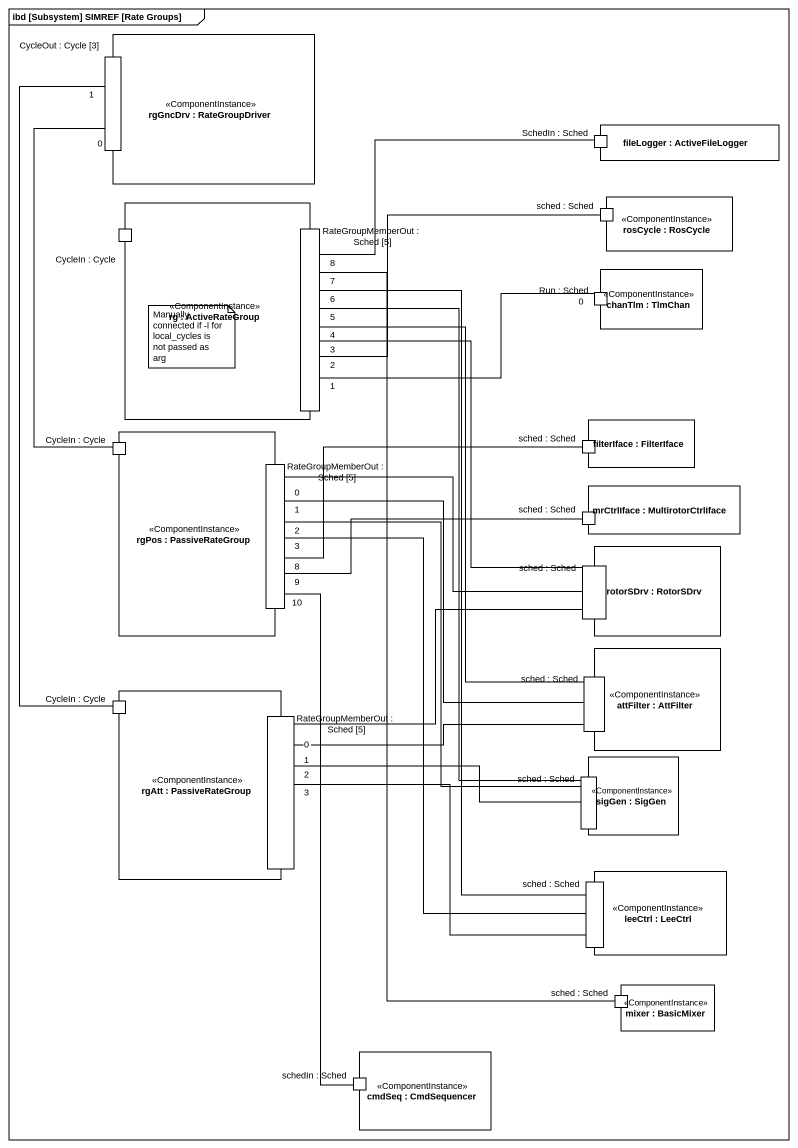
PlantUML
@startuml
mainframe ibd [Subsystem] SIMREF [Rate Groups]
rectangle "rgGncDrv : RateGroupDriver" as rgGncDrv <<ComponentInstance>> {
  port "CycleOut : Cycle [3]" as CycleOut_Cycle_3
}
rectangle "fileLogger : ActiveFileLogger" as fileLogger {
  port "SchedIn : Sched" as SchedIn_Sched
}
rectangle "rg : ActiveRateGroup" as rg <<ComponentInstance>> {
  port "CycleIn : Cycle" as CycleIn_Cycle
  port "RateGroupMemberOut : Sched [5]" as RateGroupMemberOut_Sched_5
}
rectangle "rosCycle : RosCycle" as rosCycle <<ComponentInstance>> {
  port "sched : Sched" as sched_Sched
}
rectangle "chanTlm : TlmChan" as chanTlm <<ComponentInstance>> {
  port "Run : Sched" as Run_Sched
}
rectangle "rgPos : PassiveRateGroup" as rgPos <<ComponentInstance>> {
  port "CycleIn : Cycle" as CycleIn_Cycle_2
  port "RateGroupMemberOut : Sched [5]" as RateGroupMemberOut_Sched_5_2
}
rectangle "filterIface : FilterIface" as filterIface {
  port "sched : Sched" as sched_Sched_2
}
rectangle "mrCtrlIface : MultirotorCtrlIface" as mrCtrlIface {
  port "sched : Sched" as sched_Sched_3
}
rectangle "rotorSDrv : RotorSDrv" as rotorSDrv {
  port "sched : Sched" as sched_Sched_4
}
rectangle "attFilter : AttFilter" as attFilter <<ComponentInstance>> {
  port "sched : Sched" as sched_Sched_5
}
rectangle "rgAtt : PassiveRateGroup" as rgAtt <<ComponentInstance>> {
  port "CycleIn : Cycle" as CycleIn_Cycle_3
  port "RateGroupMemberOut : Sched [5]" as RateGroupMemberOut_Sched_5_3
}
rectangle "sigGen : SigGen" as sigGen <<ComponentInstance>> {
  port "sched : Sched" as sched_Sched_6
}
rectangle "leeCtrl : LeeCtrl" as leeCtrl <<ComponentInstance>> {
  port "sched : Sched" as sched_Sched_7
}
rectangle "mixer : BasicMixer" as mixer <<ComponentInstance>> {
  port "sched : Sched" as sched_Sched_8
}
rectangle "cmdSeq : CmdSequencer" as cmdSeq <<ComponentInstance>> {
  port "schedIn : Sched" as schedIn_Sched
}
SchedIn_Sched -- "8" RateGroupMemberOut_Sched_5
sched_Sched -left- "2" RateGroupMemberOut_Sched_5
RateGroupMemberOut_Sched_5 "1" -right- "0" Run_Sched
RateGroupMemberOut_Sched_5 "4" -- sched_Sched_5
CycleIn_Cycle_2 -up- "0" CycleOut_Cycle_3
sched_Sched_2 -left- "8" RateGroupMemberOut_Sched_5_2
RateGroupMemberOut_Sched_5_2 "3" -- sched_Sched_7
sched_Sched_3 -left- "9" RateGroupMemberOut_Sched_5_2
sched_Sched_4 -up- "3" RateGroupMemberOut_Sched_5
sched_Sched_4 -left- "0" RateGroupMemberOut_Sched_5_2
sched_Sched_4 -- "0" RateGroupMemberOut_Sched_5_3
CycleIn_Cycle_3 -up- "1" CycleOut_Cycle_3
sched_Sched_5 -left- "1" RateGroupMemberOut_Sched_5_2
RateGroupMemberOut_Sched_5_3 "1" -right- sched_Sched_5
RateGroupMemberOut_Sched_5_3 "3" -right- sched_Sched_7
sched_Sched_6 -up- "5" RateGroupMemberOut_Sched_5
sched_Sched_6 -up- "2" RateGroupMemberOut_Sched_5_2
sched_Sched_6 -left- "2" RateGroupMemberOut_Sched_5_3
sched_Sched_7 -up- "6" RateGroupMemberOut_Sched_5
sched_Sched_8 -up- "7" RateGroupMemberOut_Sched_5
schedIn_Sched -up- "10" RateGroupMemberOut_Sched_5_2
note as N1
  Manually connected if -l for local_cycles is not passed as arg
end note
N1 .. CycleIn_Cycle
@enduml
